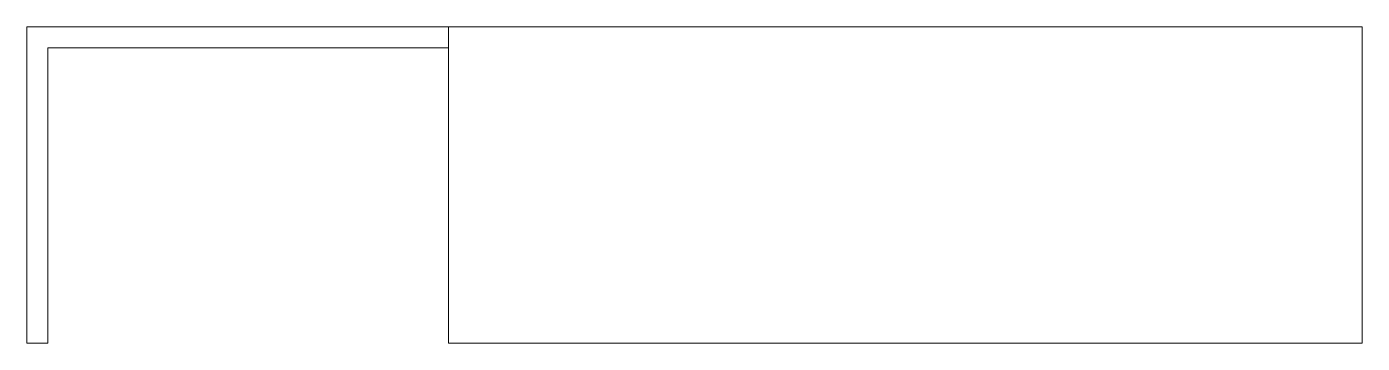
# Paper-space layout '_Inferior' of a CAD drawing. Header units: millimetres. Extents: x -38 to 152, y -45 to 0.
import ezdxf

# ---------------------------------------------------------------- set-up
doc = ezdxf.new("R2010")
doc.units = ezdxf.units.MM

psp = doc.layouts.new('_Inferior')

# ---------------------------------------------------------------- linework, layer by layer
at = {"color": 7, "linetype": 'Continuous', "lineweight": 15}
for p, q in [((-38.07, 0), (151.93, 0)), ((-38.07, -45), (-38.07, 0)), ((21.93, -45), (21.93, 0)), ((151.93, -45), (151.93, 0)), ((-35.07, -3), (-35.07, -45)), ((21.93, -3), (-35.07, -3)), ((-35.07, -45), (-38.07, -45)), ((21.93, -45), (151.93, -45))]:
    psp.add_line(p, q, dxfattribs=at)

doc.saveas('drawing.dxf')
